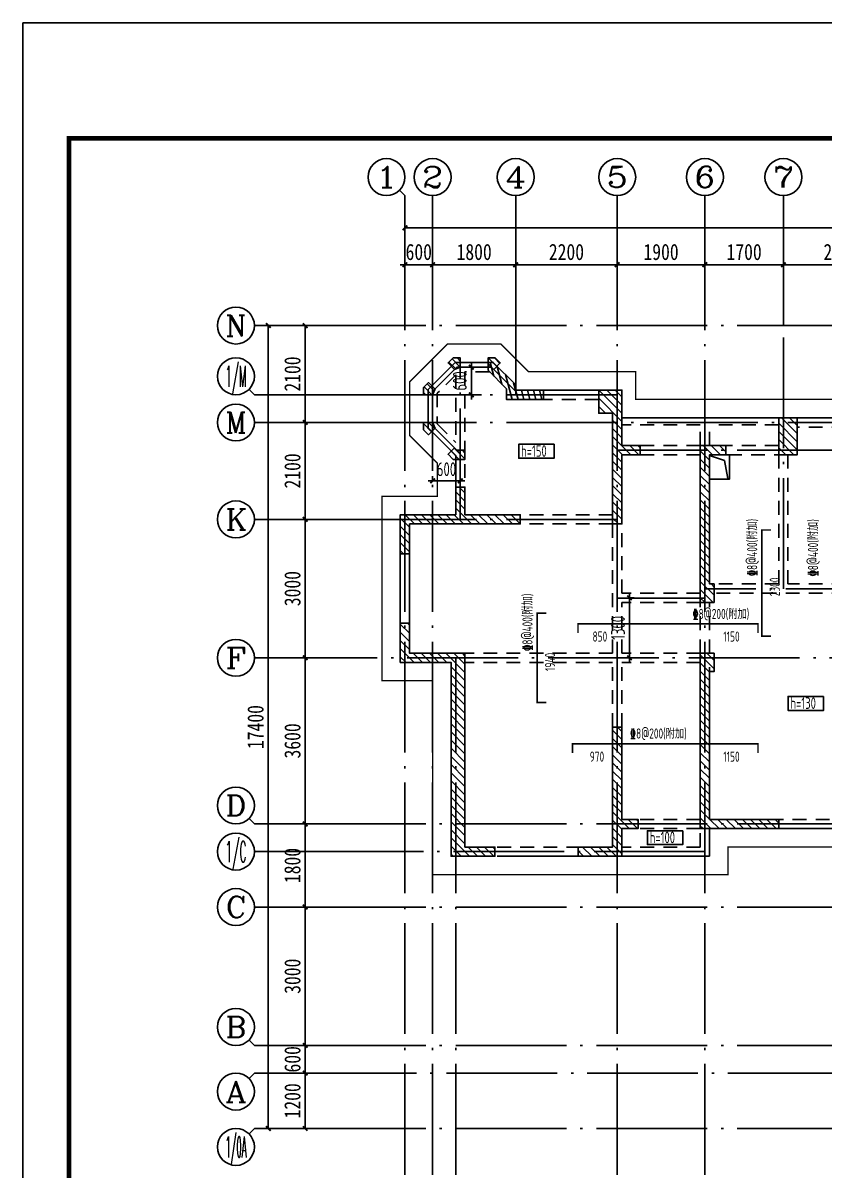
# Model space of a CAD drawing. Extents: x -144902 to 588294, y -160863 to 65494.
# Drawn here: x 528894 to 546253, y -25702 to -845 of the extents above; entities that cross this region are included whole.
import ezdxf
from ezdxf.enums import TextEntityAlignment as Align

# ---------------------------------------------------------------- set-up
doc = ezdxf.new("R2010")
doc.units = 0
doc.header["$LTSCALE"] = 100
doc.linetypes.add('3', pattern=[5, 3, -2])
doc.linetypes.add('ACAD_ISO04W100', pattern=[30.5, 24, -3, 0.5, -3])
doc.layers.get('0').update_dxf_attribs({"linetype": 'CONTINUOUS'})
doc.layers.get('Defpoints').update_dxf_attribs({"linetype": 'CONTINUOUS'})
for name, color, linetype in [('1508', 2, 'CONTINUOUS'), ('AXIS', 3, 'CONTINUOUS'), ('AXIS_TEXT', 7, 'CONTINUOUS'), ('DIM', 3, 'CONTINUOUS'), ('DOTE', 253, 'ACAD_ISO04W100'), ('GZ', 7, 'CONTINUOUS'), ('HATCH', 254, 'CONTINUOUS'), ('HIDE_BEAMDIMMASS', 2, 'CONTINUOUS'), ('P排气道', 232, 'CONTINUOUS'), ('tk', 7, 'CONTINUOUS'), ('x线脚', 6, 'CONTINUOUS'), ('构件标注', 3, 'CONTINUOUS'), ('梁', 4, 'CONTINUOUS'), ('梁虚线', 134, '3'), ('楼板负筋钢筋', 1, 'CONTINUOUS'), ('砼墙', 3, 'CONTINUOUS'), ('钢筋', 94, 'CONTINUOUS'), ('门', 174, 'CONTINUOUS'), ('门虚线', 174, '3')]:
    doc.layers.add(name, color=color, linetype=linetype)
doc.styles.add('_HZTXT', font='complex.shx', dxfattribs={"width": 0.7, "bigfont": 'tssdchn.shx'})
doc.styles.add('COMPLEX', font='COMPLEX')
doc.styles.add('DIM_FONT', font='SIMHEI.TTF', dxfattribs={"width": 0.8})
doc.styles.get("Standard").update_dxf_attribs({"font": 'tssdeng.shx', "width": 0.7, "bigfont": 'tssdchn.shx'})
doc.styles.add('TSSD_Dimension', font='Tssdeng.shx', dxfattribs={"width": 0.7, "bigfont": 'tssdchn.shx'})
doc.dimstyles.new('_TCH_ARCH&&100', dxfattribs={"dimtxt": 350, "dimasz": 100, "dimexe": 250, "dimexo": 300, "dimgap": 100, "dimtad": 1, "dimdec": 0, "dimzin": 0, "dimdsep": 46, "dimtxsty": 'DIM_FONT', "dimblk": 'ARCHTICK', "dimcen": 0.09, "dimclrt": 7, "dimazin": 2, "dimtfac": 1, "dimtdec": 0, "dimtix": 1, "dimtmove": 2, "dimatfit": 3, "dimfxl": 1, "dimtolj": 1, "dimtzin": 0, "dimarcsym": 0})
doc.dimstyles.new('TSSD_100_100', dxfattribs={"dimtxt": 300, "dimasz": 100, "dimexe": 100, "dimexo": 250, "dimgap": 100, "dimtad": 1, "dimdec": 0, "dimzin": 0, "dimdsep": 46, "dimtxsty": 'TSSD_Dimension', "dimblk": 'ARCHTICK', "dimcen": 0, "dimdle": 100, "dimclrt": 7, "dimadec": 0, "dimazin": 0, "dimtfac": 1, "dimtdec": 0, "dimtix": 1, "dimtmove": 2, "dimatfit": 3, "dimfxl": 1, "dimtolj": 1, "dimtzin": 0, "dimarcsym": 0})
pattern_1 = [(135, (163394.02, 96408.73), (88.38835, 88.38835), [])]

# ---------------------------------------------------------------- blocks, each defined once
blk = doc.blocks.new('A1tk')
at = {"layer": 'tk', "color": 5}
blk.add_lwpolyline([(0, 0), (0, 59400), (84100, 59400), (84100, 0)], close=True, dxfattribs=at)
at = {"layer": 'tk', "const_width": 100}
blk.add_lwpolyline([(2500, 1000), (83100, 1000), (83100, 58400), (2500, 58400)], close=True, dxfattribs=at)
blk = doc.blocks.new('_ArchTick')
at = {"color": 0, "linetype": 'ByBlock', "const_width": 0.4}
blk.add_lwpolyline([(-0.5, -0.5), (0.5, 0.5)], dxfattribs=at)
blk = doc.blocks.new('*D1488')
at = {"layer": 'AXIS', "color": 0, "lineweight": -2}
for p, q in [((2761, 5875), (1650, 5875)), ((1900, 4675), (1900, 5875)), ((2761, 4675), (1650, 4675))]:
    blk.add_line(p, q, dxfattribs=at)
at = {"layer": 'Defpoints', "color": 0}
for p in [(1900, 5875), (3061, 5875), (3061, 4675)]:
    blk.add_point(p, dxfattribs=at)
at = {"layer": 'AXIS', "color": 0, "lineweight": -2, "xscale": 100, "yscale": 100, "zscale": 100}
for p, rotation in [((1900, 5875), 90), ((1900, 4675), 270)]:
    blk.add_blockref('_ArchTick', p, dxfattribs=dict(at, rotation=rotation))
at = {"layer": 'AXIS', "color": 7, "insert": (1625, 5275), "char_height": 350, "attachment_point": 5, "rotation": 90, "style": 'DIM_FONT'}
blk.add_mtext('\\A1;1200', dxfattribs=at)
blk = doc.blocks.new('*D1489')
at = {"layer": 'AXIS', "color": 0, "lineweight": -2}
for p, q in [((2761, 6475), (1650, 6475)), ((1900, 6475), (1900, 6575)), ((1900, 5875), (1900, 6475)), ((2761, 5875), (1650, 5875)), ((1900, 5875), (1900, 5775))]:
    blk.add_line(p, q, dxfattribs=at)
at = {"layer": 'Defpoints', "color": 0}
for p in [(1900, 6475), (3061, 6475), (3061, 5875)]:
    blk.add_point(p, dxfattribs=at)
at = {"layer": 'AXIS', "color": 0, "lineweight": -2, "xscale": 100, "yscale": 100, "zscale": 100}
for p, rotation in [((1900, 6475), 270), ((1900, 5875), 90)]:
    blk.add_blockref('_ArchTick', p, dxfattribs=dict(at, rotation=rotation))
at = {"layer": 'AXIS', "color": 7, "insert": (1625, 6175), "char_height": 350, "attachment_point": 5, "rotation": 90, "style": 'DIM_FONT'}
blk.add_mtext('\\A1;600', dxfattribs=at)
blk = doc.blocks.new('*D1490')
at = {"layer": 'AXIS', "color": 0, "lineweight": -2}
for p, q in [((2761, 9475), (1650, 9475)), ((1900, 6475), (1900, 9475)), ((2761, 6475), (1650, 6475))]:
    blk.add_line(p, q, dxfattribs=at)
at = {"layer": 'Defpoints', "color": 0}
for p in [(1900, 9475), (3061, 9475), (3061, 6475)]:
    blk.add_point(p, dxfattribs=at)
at = {"layer": 'AXIS', "color": 0, "lineweight": -2, "xscale": 100, "yscale": 100, "zscale": 100}
for p, rotation in [((1900, 9475), 90), ((1900, 6475), 270)]:
    blk.add_blockref('_ArchTick', p, dxfattribs=dict(at, rotation=rotation))
at = {"layer": 'AXIS', "color": 7, "insert": (1625, 7975), "char_height": 350, "attachment_point": 5, "rotation": 90, "style": 'DIM_FONT'}
blk.add_mtext('\\A1;3000', dxfattribs=at)
blk = doc.blocks.new('*D1491')
at = {"layer": 'AXIS', "color": 0, "lineweight": -2}
for p, q in [((2761, 11275), (1650, 11275)), ((1900, 9475), (1900, 11275)), ((2761, 9475), (1650, 9475))]:
    blk.add_line(p, q, dxfattribs=at)
at = {"layer": 'Defpoints', "color": 0}
for p in [(1900, 11275), (3061, 11275), (3061, 9475)]:
    blk.add_point(p, dxfattribs=at)
at = {"layer": 'AXIS', "color": 0, "lineweight": -2, "xscale": 100, "yscale": 100, "zscale": 100}
for p, rotation in [((1900, 11275), 90), ((1900, 9475), 270)]:
    blk.add_blockref('_ArchTick', p, dxfattribs=dict(at, rotation=rotation))
at = {"layer": 'AXIS', "color": 7, "insert": (1625, 10375), "char_height": 350, "attachment_point": 5, "rotation": 90, "style": 'DIM_FONT'}
blk.add_mtext('\\A1;1800', dxfattribs=at)
blk = doc.blocks.new('*D1492')
at = {"layer": 'AXIS', "color": 0, "lineweight": -2}
for p, q in [((2761, 14875), (1650, 14875)), ((1900, 11275), (1900, 14875)), ((2761, 11275), (1650, 11275))]:
    blk.add_line(p, q, dxfattribs=at)
at = {"layer": 'Defpoints', "color": 0}
for p in [(1900, 14875), (3061, 14875), (3061, 11275)]:
    blk.add_point(p, dxfattribs=at)
at = {"layer": 'AXIS', "color": 0, "lineweight": -2, "xscale": 100, "yscale": 100, "zscale": 100}
for p, rotation in [((1900, 14875), 90), ((1900, 11275), 270)]:
    blk.add_blockref('_ArchTick', p, dxfattribs=dict(at, rotation=rotation))
at = {"layer": 'AXIS', "color": 7, "insert": (1625, 13075), "char_height": 350, "attachment_point": 5, "rotation": 90, "style": 'DIM_FONT'}
blk.add_mtext('\\A1;3600', dxfattribs=at)
blk = doc.blocks.new('*D1493')
at = {"layer": 'AXIS', "color": 0, "lineweight": -2}
for p, q in [((2761, 17875), (1650, 17875)), ((1900, 14875), (1900, 17875)), ((2761, 14875), (1650, 14875))]:
    blk.add_line(p, q, dxfattribs=at)
at = {"layer": 'Defpoints', "color": 0}
for p in [(1900, 17875), (3061, 17875), (3061, 14875)]:
    blk.add_point(p, dxfattribs=at)
at = {"layer": 'AXIS', "color": 0, "lineweight": -2, "xscale": 100, "yscale": 100, "zscale": 100}
for p, rotation in [((1900, 17875), 90), ((1900, 14875), 270)]:
    blk.add_blockref('_ArchTick', p, dxfattribs=dict(at, rotation=rotation))
at = {"layer": 'AXIS', "color": 7, "insert": (1625, 16375), "char_height": 350, "attachment_point": 5, "rotation": 90, "style": 'DIM_FONT'}
blk.add_mtext('\\A1;3000', dxfattribs=at)
blk = doc.blocks.new('*D1494')
at = {"layer": 'AXIS', "color": 0, "lineweight": -2}
for p, q in [((2761, 19975), (1650, 19975)), ((1900, 17875), (1900, 19975)), ((2761, 17875), (1650, 17875))]:
    blk.add_line(p, q, dxfattribs=at)
at = {"layer": 'Defpoints', "color": 0}
for p in [(1900, 19975), (3061, 19975), (3061, 17875)]:
    blk.add_point(p, dxfattribs=at)
at = {"layer": 'AXIS', "color": 0, "lineweight": -2, "xscale": 100, "yscale": 100, "zscale": 100}
for p, rotation in [((1900, 19975), 90), ((1900, 17875), 270)]:
    blk.add_blockref('_ArchTick', p, dxfattribs=dict(at, rotation=rotation))
at = {"layer": 'AXIS', "color": 7, "insert": (1625, 18925), "char_height": 350, "attachment_point": 5, "rotation": 90, "style": 'DIM_FONT'}
blk.add_mtext('\\A1;2100', dxfattribs=at)
blk = doc.blocks.new('*D1495')
at = {"layer": 'AXIS', "color": 0, "lineweight": -2}
for p, q in [((2761, 22075), (1650, 22075)), ((1900, 19975), (1900, 22075)), ((2761, 19975), (1650, 19975))]:
    blk.add_line(p, q, dxfattribs=at)
at = {"layer": 'Defpoints', "color": 0}
for p in [(1900, 22075), (3061, 22075), (3061, 19975)]:
    blk.add_point(p, dxfattribs=at)
at = {"layer": 'AXIS', "color": 0, "lineweight": -2, "xscale": 100, "yscale": 100, "zscale": 100}
for p, rotation in [((1900, 22075), 90), ((1900, 19975), 270)]:
    blk.add_blockref('_ArchTick', p, dxfattribs=dict(at, rotation=rotation))
at = {"layer": 'AXIS', "color": 7, "insert": (1625, 21025), "char_height": 350, "attachment_point": 5, "rotation": 90, "style": 'DIM_FONT'}
blk.add_mtext('\\A1;2100', dxfattribs=at)
blk = doc.blocks.new('*D1496')
at = {"layer": 'AXIS', "color": 0, "lineweight": -2}
for p, q in [((2761, 22075), (850, 22075)), ((1100, 4675), (1100, 22075)), ((2761, 4675), (850, 4675))]:
    blk.add_line(p, q, dxfattribs=at)
at = {"layer": 'Defpoints', "color": 0}
for p in [(1100, 22075), (3061, 22075, 0), (3061, 4675)]:
    blk.add_point(p, dxfattribs=at)
at = {"layer": 'AXIS', "color": 0, "lineweight": -2, "xscale": 100, "yscale": 100, "zscale": 100}
for p, rotation in [((1100, 22075), 90), ((1100, 4675), 270)]:
    blk.add_blockref('_ArchTick', p, dxfattribs=dict(at, rotation=rotation))
at = {"layer": 'AXIS', "color": 7, "insert": (825, 13375), "char_height": 350, "attachment_point": 5, "rotation": 90, "style": 'DIM_FONT'}
blk.add_mtext('\\A1;17400', dxfattribs=at)
blk = doc.blocks.new('*D1518')
at = {"layer": 'AXIS', "color": 0, "lineweight": -2}
for p, q in [((12261, 22375), (12261, 23643)), ((14761, 22375), (14761, 23643)), ((12261, 23393), (14761, 23393))]:
    blk.add_line(p, q, dxfattribs=at)
at = {"layer": 'Defpoints', "color": 0}
for p in [(14761, 23393), (12261, 22075), (14761, 22075)]:
    blk.add_point(p, dxfattribs=at)
at = {"layer": 'AXIS', "color": 0, "lineweight": -2, "xscale": 100, "yscale": 100, "zscale": 100, "rotation": 180}
blk.add_blockref('_ArchTick', (12261, 23393), dxfattribs=at)
at = {"layer": 'AXIS', "color": 0, "lineweight": -2, "xscale": 100, "yscale": 100, "zscale": 100}
blk.add_blockref('_ArchTick', (14761, 23393), dxfattribs=at)
at = {"layer": 'AXIS', "color": 7, "insert": (13511, 23668), "char_height": 350, "attachment_point": 5, "style": 'DIM_FONT'}
blk.add_mtext('\\A1;2500', dxfattribs=at)
blk = doc.blocks.new('*D1519')
at = {"layer": 'AXIS', "color": 0, "lineweight": -2}
for p, q in [((10561, 22375), (10561, 23643)), ((12261, 22375), (12261, 23643)), ((10561, 23393), (12261, 23393))]:
    blk.add_line(p, q, dxfattribs=at)
at = {"layer": 'Defpoints', "color": 0}
for p in [(12261, 23393), (10561, 22075), (12261, 22075)]:
    blk.add_point(p, dxfattribs=at)
at = {"layer": 'AXIS', "color": 0, "lineweight": -2, "xscale": 100, "yscale": 100, "zscale": 100, "rotation": 180}
blk.add_blockref('_ArchTick', (10561, 23393), dxfattribs=at)
at = {"layer": 'AXIS', "color": 0, "lineweight": -2, "xscale": 100, "yscale": 100, "zscale": 100}
blk.add_blockref('_ArchTick', (12261, 23393), dxfattribs=at)
at = {"layer": 'AXIS', "color": 7, "insert": (11411, 23668), "char_height": 350, "attachment_point": 5, "style": 'DIM_FONT'}
blk.add_mtext('\\A1;1700', dxfattribs=at)
blk = doc.blocks.new('*D1520')
at = {"layer": 'AXIS', "color": 0, "lineweight": -2}
for p, q in [((8661, 22375), (8661, 23643)), ((10561, 22375), (10561, 23643)), ((8661, 23393), (10561, 23393))]:
    blk.add_line(p, q, dxfattribs=at)
at = {"layer": 'Defpoints', "color": 0}
for p in [(10561, 23393), (8661, 22075), (10561, 22075)]:
    blk.add_point(p, dxfattribs=at)
at = {"layer": 'AXIS', "color": 0, "lineweight": -2, "xscale": 100, "yscale": 100, "zscale": 100, "rotation": 180}
blk.add_blockref('_ArchTick', (8661, 23393), dxfattribs=at)
at = {"layer": 'AXIS', "color": 0, "lineweight": -2, "xscale": 100, "yscale": 100, "zscale": 100}
blk.add_blockref('_ArchTick', (10561, 23393), dxfattribs=at)
at = {"layer": 'AXIS', "color": 7, "insert": (9611, 23668), "char_height": 350, "attachment_point": 5, "style": 'DIM_FONT'}
blk.add_mtext('\\A1;1900', dxfattribs=at)
blk = doc.blocks.new('*D1521')
at = {"layer": 'AXIS', "color": 0, "lineweight": -2}
for p, q in [((6461, 22375), (6461, 23643)), ((8661, 22375), (8661, 23643)), ((6461, 23393), (8661, 23393))]:
    blk.add_line(p, q, dxfattribs=at)
at = {"layer": 'Defpoints', "color": 0}
for p in [(8661, 23393), (6461, 22075), (8661, 22075)]:
    blk.add_point(p, dxfattribs=at)
at = {"layer": 'AXIS', "color": 0, "lineweight": -2, "xscale": 100, "yscale": 100, "zscale": 100, "rotation": 180}
blk.add_blockref('_ArchTick', (6461, 23393), dxfattribs=at)
at = {"layer": 'AXIS', "color": 0, "lineweight": -2, "xscale": 100, "yscale": 100, "zscale": 100}
blk.add_blockref('_ArchTick', (8661, 23393), dxfattribs=at)
at = {"layer": 'AXIS', "color": 7, "insert": (7561, 23668), "char_height": 350, "attachment_point": 5, "style": 'DIM_FONT'}
blk.add_mtext('\\A1;2200', dxfattribs=at)
blk = doc.blocks.new('*D1522')
at = {"layer": 'AXIS', "color": 0, "lineweight": -2}
for p, q in [((4661, 22375), (4661, 23643)), ((6461, 22375), (6461, 23643)), ((4661, 23393), (6461, 23393))]:
    blk.add_line(p, q, dxfattribs=at)
at = {"layer": 'Defpoints', "color": 0}
for p in [(6461, 23393), (4661, 22075), (6461, 22075)]:
    blk.add_point(p, dxfattribs=at)
at = {"layer": 'AXIS', "color": 0, "lineweight": -2, "xscale": 100, "yscale": 100, "zscale": 100, "rotation": 180}
blk.add_blockref('_ArchTick', (4661, 23393), dxfattribs=at)
at = {"layer": 'AXIS', "color": 0, "lineweight": -2, "xscale": 100, "yscale": 100, "zscale": 100}
blk.add_blockref('_ArchTick', (6461, 23393), dxfattribs=at)
at = {"layer": 'AXIS', "color": 7, "insert": (5561, 23668), "char_height": 350, "attachment_point": 5, "style": 'DIM_FONT'}
blk.add_mtext('\\A1;1800', dxfattribs=at)
blk = doc.blocks.new('*D1523')
at = {"layer": 'AXIS', "color": 0, "lineweight": -2}
for p, q in [((4061, 22375), (4061, 23643)), ((4661, 22375), (4661, 23643)), ((4061, 23393), (3961, 23393)), ((4061, 23393), (4661, 23393)), ((4661, 23393), (4761, 23393))]:
    blk.add_line(p, q, dxfattribs=at)
at = {"layer": 'Defpoints', "color": 0}
for p in [(4661, 23393), (4061, 22075), (4661, 22075)]:
    blk.add_point(p, dxfattribs=at)
at = {"layer": 'AXIS', "color": 0, "lineweight": -2, "xscale": 100, "yscale": 100, "zscale": 100}
blk.add_blockref('_ArchTick', (4061, 23393), dxfattribs=at)
at = {"layer": 'AXIS', "color": 0, "lineweight": -2, "xscale": 100, "yscale": 100, "zscale": 100, "rotation": 180}
blk.add_blockref('_ArchTick', (4661, 23393), dxfattribs=at)
at = {"layer": 'AXIS', "color": 7, "insert": (4361, 23668), "char_height": 350, "attachment_point": 5, "style": 'DIM_FONT'}
blk.add_mtext('\\A1;600', dxfattribs=at)
blk = doc.blocks.new('*D1524')
at = {"layer": 'AXIS', "color": 0, "lineweight": -2}
for p, q in [((4061, 22375), (4061, 24443)), ((43161, 22375), (43161, 24443)), ((4061, 24193), (43161, 24193))]:
    blk.add_line(p, q, dxfattribs=at)
at = {"layer": 'Defpoints', "color": 0}
for p in [(43161, 24193), (4061, 22075), (43161, 22075)]:
    blk.add_point(p, dxfattribs=at)
at = {"layer": 'AXIS', "color": 0, "lineweight": -2, "xscale": 100, "yscale": 100, "zscale": 100, "rotation": 180}
blk.add_blockref('_ArchTick', (4061, 24193), dxfattribs=at)
at = {"layer": 'AXIS', "color": 0, "lineweight": -2, "xscale": 100, "yscale": 100, "zscale": 100}
blk.add_blockref('_ArchTick', (43161, 24193), dxfattribs=at)
at = {"layer": 'AXIS', "color": 7, "insert": (23611, 24468), "char_height": 350, "attachment_point": 5, "style": 'DIM_FONT'}
blk.add_mtext('\\A1;39100', dxfattribs=at)
blk = doc.blocks.new('_AXISO')
blk.add_circle((0, 0), 0.5)
at = {"layer": 'AXIS_TEXT', "style": 'COMPLEX', "width": 1.041667}
blk.add_attdef('A', text='', height=0.56, dxfattribs=at).set_placement((-0.25, -0.28), (0.25, -0.28), align=Align.FIT)
blk = doc.blocks.new('2012120710010639')
at = {"layer": 'P排气道', "linetype": 'ByBlock', "elevation": 0}
blk.add_lwpolyline([(27585, 5385), (27585, 5915), (27155, 5915), (27155, 5385)], close=True, dxfattribs=at)
blk.add_lwpolyline([(27585, 5900), (27262, 5789), (27185, 5400)], dxfattribs=at)
blk = doc.blocks.new('*D1272')
at = {"layer": 'Defpoints', "color": 0}
for p in [(538581, -8302), (538581, -8902), (538610, -8902)]:
    blk.add_point(p, dxfattribs=at)
at = {"layer": 'DIM', "color": 0, "lineweight": -2}
for p, q in [((538610, -8302), (538610, -8202)), ((538610, -8302), (538610, -8902)), ((538831, -8302), (538710, -8302)), ((538610, -8902), (538610, -9002)), ((538831, -8902), (538710, -8902))]:
    blk.add_line(p, q, dxfattribs=at)
at = {"layer": 'DIM', "color": 0, "lineweight": -2, "xscale": 100, "yscale": 100, "zscale": 100}
for p, rotation in [((538610, -8302), 270), ((538610, -8902), 90)]:
    blk.add_blockref('_ArchTick', p, dxfattribs=dict(at, rotation=rotation))
at = {"layer": 'DIM', "color": 7, "insert": (538360, -8602), "char_height": 300, "attachment_point": 5, "rotation": 90, "style": 'TSSD_Dimension'}
blk.add_mtext('\\A1;600', dxfattribs=at)
blk = doc.blocks.new('*D1274')
at = {"layer": 'Defpoints', "color": 0}
for p in [(541771, -13302), (541771, -14602), (542037, -14602)]:
    blk.add_point(p, dxfattribs=at)
at = {"layer": 'DIM', "color": 0, "lineweight": -2}
for p, q in [((542021, -13302), (542137, -13302)), ((542037, -13202), (542037, -14702)), ((542021, -14602), (542137, -14602))]:
    blk.add_line(p, q, dxfattribs=at)
at = {"layer": 'DIM', "color": 0, "lineweight": -2, "xscale": 100, "yscale": 100, "zscale": 100}
for p, rotation in [((542037, -13302), 90), ((542037, -14602), 270)]:
    blk.add_blockref('_ArchTick', p, dxfattribs=dict(at, rotation=rotation))
at = {"layer": 'DIM', "color": 7, "insert": (541787, -13952), "char_height": 300, "attachment_point": 5, "rotation": 90, "style": 'TSSD_Dimension'}
blk.add_mtext('\\A1;1300', dxfattribs=at)
blk = doc.blocks.new('*D1285')
at = {"layer": 'Defpoints', "color": 0}
for p in [(537771, -10766), (537771, -10995), (538371, -10995)]:
    blk.add_point(p, dxfattribs=at)
at = {"layer": 'DIM', "color": 0, "lineweight": -2}
for p, q in [((537771, -10745), (537771, -10666)), ((538371, -10745), (538371, -10666)), ((537771, -10766), (537671, -10766)), ((538371, -10766), (537771, -10766)), ((538371, -10766), (538471, -10766))]:
    blk.add_line(p, q, dxfattribs=at)
at = {"layer": 'DIM', "color": 0, "lineweight": -2, "xscale": 100, "yscale": 100, "zscale": 100}
for p, rotation in [((537771, -10766), 359.999980043041), ((538371, -10766), 179.999980043041)]:
    blk.add_blockref('_ArchTick', p, dxfattribs=dict(at, rotation=rotation))
at = {"layer": 'DIM', "color": 7, "insert": (538071, -10516), "char_height": 300, "attachment_point": 5, "rotation": 360, "style": 'TSSD_Dimension'}
blk.add_mtext('\\A1;600', dxfattribs=at)
blk = doc.blocks.new('2012122620434072')
at = {"layer": 'HATCH'}
h = blk.add_hatch(dxfattribs=at)
h.set_pattern_fill('ANSI31', color=256, scale=30, style=0)
h.set_pattern_definition([(135, (177738.75, -2079.77), (67.35192, 67.35192), [])])
h.paths.add_polyline_path([(5137.3, 21123.1), (4995.9, 21264.5), (5105.9, 21374.6), (5261.6, 21374.6), (5261.6, 21174.6)])
h.paths.add_polyline_path([(5137.3, 19426.1), (4995.9, 19284.6), (5105.9, 19174.6), (5361.4, 19174.6), (5361.4, 19374.6), (5188.8, 19374.6)])
h.paths.add_polyline_path([(4713, 19850.3), (4571.6, 19708.9), (4461.6, 19819), (4461.6, 19974.6), (4661.6, 19974.6), (4693.3, 19898)])
h.paths.add_polyline_path([(4713, 20698.9), (4571.6, 20840.3), (4461.6, 20730.2), (4461.6, 20574.6), (4661.6, 20574.6), (4687.2, 20636.7)])
h.paths.add_polyline_path([(5985.8, 21123.1), (6127.3, 21264.5), (6017.2, 21374.6), (5861.6, 21374.6), (5861.6, 21174.6), (5934.4, 21174.6)])
h.paths.add_polyline_path([(23061.4, 4775), (22461.4, 4775), (22461.4, 4575), (23261.4, 4575), (23261.4, 5075), (23061.4, 5075)])
h.paths.add_polyline_path([(19461.4, 5075), (19461.4, 4575), (20261.4, 4575), (20261.4, 4775), (19661.4, 4775), (19661.4, 5075)])
h.paths.add_polyline_path([(25661.4, 4775), (26261.4, 4775), (26261.4, 4575), (25461.4, 4575), (25461.4, 5075), (25661.4, 5075)])
h.paths.add_polyline_path([(29261.4, 5075), (29261.4, 4575), (28461.4, 4575), (28461.4, 4775), (29061.4, 4775), (29061.4, 5075)])
h = blk.add_hatch(dxfattribs=at)
h.set_pattern_fill('ANSI31', color=256, scale=1000, angle=30, style=0)
h.set_pattern_definition([(105, (163394.02, 96408.73), (120.74073, 32.35238), [])])
h.paths.add_polyline_path([(7061.4, 20675), (7061.4, 20475), (6261.4, 20475), (6261.4, 20706.6), (5861.6, 21106.4), (5861.6, 21275), (5975.8, 21275), (6461.4, 20789.4), (6461.4, 20675)])
h = blk.add_hatch(dxfattribs=at)
h.set_pattern_fill('ANSI31', color=256, scale=1000, style=0)
h.set_pattern_definition(pattern_1)
h.paths.add_polyline_path([(8561.4, 17775), (8561.4, 20175), (8261.4, 20175), (8261.4, 20675), (8761.4, 20675), (8761.4, 19475), (9161.4, 19475), (9161.4, 19275), (8761.4, 19275), (8761.4, 17775)])
h = blk.add_hatch(dxfattribs=at)
h.set_pattern_fill('ANSI31', color=256, scale=1000, style=0)
h.set_pattern_definition(pattern_1)
h.paths.add_polyline_path([(12161.4, 20075.2), (12561.4, 20075.2), (12561.4, 19275.2), (12161.4, 19275.2)])
h = blk.add_hatch(dxfattribs=at)
h.set_pattern_fill('ANSI31', color=256, scale=1000, style=0)
h.set_pattern_definition(pattern_1)
h.paths.add_polyline_path([(11011.4, 19275), (11011.4, 19475), (10461.4, 19475), (10461.4, 16075), (10761.4, 16075), (10761.4, 16475), (10661.4, 16475), (10661.4, 19275)])
h = blk.add_hatch(dxfattribs=at)
h.set_pattern_fill('ANSI31', color=256, scale=1000, style=0)
h.set_pattern_definition(pattern_1)
h.paths.add_polyline_path([(5161.4, 18575), (5161.4, 17975), (3961.4, 17975), (3961.4, 17125), (4161.4, 17125), (4161.4, 17775), (6561.4, 17775), (6561.4, 17975), (5361.4, 17975), (5361.4, 18575)])
h = blk.add_hatch(dxfattribs=at)
h.set_pattern_fill('ANSI31', color=256, scale=1000, style=0)
h.set_pattern_definition(pattern_1)
h.paths.add_polyline_path([(3961.4, 14775), (5061.4, 14775), (5061.4, 10575), (6011.4, 10575), (6011.4, 10775), (5361.4, 10775), (5361.4, 14975), (4161.4, 14975), (4161.4, 15625), (3961.4, 15625)])
h = blk.add_hatch(dxfattribs=at)
h.set_pattern_fill('ANSI31', color=256, scale=1000, style=0)
h.set_pattern_definition(pattern_1)
h.paths.add_polyline_path([(10461.4, 11175), (12161.4, 11175), (12161.4, 11375), (10661.4, 11375), (10661.4, 14575), (10761.4, 14575), (10761.4, 14975), (10461.4, 14975)])
h = blk.add_hatch(dxfattribs=at)
h.set_pattern_fill('ANSI31', color=256, scale=1000, style=0)
h.set_pattern_definition(pattern_1)
h.paths.add_polyline_path([(7811.4, 10575), (8761.4, 10575), (8761.4, 11175), (9111.4, 11175), (9111.4, 11375), (8761.4, 11375), (8761.4, 13375), (8561.4, 13375), (8561.4, 10775), (7811.4, 10775)])
at = {"layer": 'AXIS'}
for p, q in [((3944.2, 25009.8, 0), (4061.4, 24892.7, 0)), ((4061.4, 22075, 0), (4061.4, 24892.7, 0)), ((4661.4, 22075, 0), (4661.4, 24892.7, 0)), ((6461.4, 22075, 0), (6461.4, 24892.7, 0)), ((8661.4, 22075, 0), (8661.4, 24892.7, 0)), ((10561.4, 22075, 0), (10561.4, 24892.7, 0)), ((12261.4, 22075, 0), (12261.4, 24892.7, 0)), ((3461.4, 22075, 0), (800, 22075, 0)), ((682.8, 20692.2, 0), (800, 20575, 0)), ((3461.4, 20575, 0), (800, 20575, 0)), ((3461.4, 19975, 0), (800, 19975, 0)), ((3461.4, 17875, 0), (800, 17875, 0)), ((3461.4, 14875, 0), (800, 14875, 0)), ((682.8, 11392.2, 0), (800, 11275, 0)), ((3461.4, 11275, 0), (800, 11275, 0)), ((3461.4, 10675, 0), (800, 10675, 0)), ((3461.4, 9475, 0), (800, 9475, 0)), ((682.8, 6592.2, 0), (800, 6475, 0)), ((3461.4, 6475, 0), (800, 6475, 0)), ((682.8, 5757.8, 0), (800, 5875, 0)), ((3461.4, 5875, 0), (800, 5875, 0)), ((682.8, 4557.8, 0), (800, 4675, 0)), ((3461.4, 4675, 0), (800, 4675, 0))]:
    blk.add_line(p, q, dxfattribs=at)
at = {"layer": 'DOTE'}
for p, q in [((4061.4, 3675, 0), (4061.4, 23075, 0)), ((4661.4, 3675, 0), (4661.4, 23075, 0)), ((6461.4, 20575, 0), (6461.4, 23075, 0)), ((8661.4, 3675, 0), (8661.4, 23075, 0)), ((10561.4, 3675, 0), (10561.4, 23075, 0)), ((12261.4, 16369.6, 0), (12261.4, 23075, 0)), ((44161.4, 22075, 0), (3061.4, 22075, 0)), ((5188.8, 21175, 0), (4661.4, 20647.6, 0)), ((5934.4, 21175, 0), (5188.8, 21175, 0)), ((5261.4, 17875, 0), (5261.4, 21175, 0)), ((5934.4, 21175, 0), (6461.4, 20648)), ((8661.4, 20575, 0), (3061.4, 20575, 0)), ((14761.4, 19975, 0), (3061.4, 19975, 0)), ((4661.4, 19902.4, 0), (5261.4, 19302.4, 0)), ((44161.4, 19375, 0), (8661.4, 19375, 0)), ((8661.4, 17875, 0), (3061.4, 17875, 0)), ((10561.4, 16169.6, 0), (8661.4, 16169.6, 0)), ((14715.2, 16369.6, 0), (10561.4, 16369.6, 0)), ((33961.4, 14875, 0), (3461.4, 14875, 0)), ((5161.4, 3675, 0), (5161.4, 14875, 0)), ((44161.4, 11275, 0), (3061.4, 11275, 0)), ((10561.4, 10675, 0), (3061.4, 10675, 0)), ((44161.4, 9475, 0), (3061.4, 9475, 0)), ((44161.4, 6475, 0), (3061.4, 6475, 0)), ((19561.4, 5875, 0), (3061.4, 5875, 0)), ((44161.4, 4675, 0), (3061.4, 4675, 0))]:
    blk.add_line(p, q, dxfattribs=at)
at = {"layer": 'GZ'}
for points in [[(5137.3, 21123.1), (4995.9, 21264.5), (5105.9, 21374.6), (5261.6, 21374.6), (5261.6, 21174.6), (5137.3, 21123.1)], [(5985.8, 21123.1), (6127.3, 21264.5), (6017.2, 21374.6), (5861.6, 21374.6), (5861.6, 21174.6), (5934.4, 21174.6)], [(4713, 20698.9), (4571.6, 20840.3), (4461.6, 20730.2), (4461.6, 20574.6), (4661.6, 20574.6), (4687.2, 20636.7)], [(4713, 19850.3), (4571.6, 19708.9), (4461.6, 19819), (4461.6, 19974.6), (4661.6, 19974.6), (4693.3, 19898)], [(5137.3, 19426.1), (4995.9, 19284.6), (5105.9, 19174.6), (5361.4, 19174.6), (5361.4, 19374.6), (5188.8, 19374.6)]]:
    blk.add_lwpolyline(points, close=True, dxfattribs=at)
at = {"layer": '梁'}
for p, q in [((5147.4, 21275, 0), (4561.6, 20689.2, 0)), ((5861.6, 21275, 0), (5147.4, 21275, 0)), ((4561.6, 20689.2, 0), (4561.6, 19860.8, 0)), ((8261.4, 20675), (7061.4, 20675)), ((10561.4, 20075.2), (8761.4, 20075.2)), ((12161.4, 20075.2), (10561.4, 20075.2)), ((14111.4, 20075.2), (12561.4, 20075.2)), ((4561.6, 19860.8, 0), (5161.4, 19261, 0)), ((5161.4, 19261, 0), (5161.4, 18575, 0)), ((10661.4, 10575), (10661.4, 11175)), ((14261.4, 11175), (12161.4, 11175)), ((7861.4, 10575), (6061.4, 10575)), ((10661.4, 10575), (8761.4, 10575))]:
    blk.add_line(p, q, dxfattribs=at)
at = {"layer": '梁虚线'}
for p, q in [((5161.4, 21006.2, 0), (4761.6, 20606.4, 0)), ((5161.4, 21006.2, 0), (5161.4, 19543.8, 0)), ((5892.9, 21075, 0), (5361.4, 21075, 0)), ((5361.4, 21075, 0), (5361.4, 18575, 0)), ((4761.6, 20606.4, 0), (4761.6, 19943.6, 0)), ((8261.4, 20475), (7061.4, 20475)), ((4761.6, 19943.6, 0), (5161.4, 19543.8, 0)), ((10461.4, 19925.2), (8761.4, 19925.2)), ((10461.4, 19475), (10461.4, 19925.2)), ((12161.4, 19925.2), (10661.4, 19925.2)), ((10661.4, 19475), (10661.4, 19925.2)), ((14111.4, 19875.2), (12561.4, 19875.2)), ((10461.4, 19475), (9161.4, 19475)), ((12161.4, 19475), (11011.4, 19475)), ((10461.4, 19275), (9161.4, 19275)), ((12361.4, 19275), (11011.4, 19275)), ((12161.4, 16475), (12161.4, 19275)), ((12361.4, 16475), (12361.4, 19275)), ((8561.4, 17975), (6561.4, 17975)), ((8561.4, 17775), (6561.4, 17775)), ((8561.4, 14975), (8561.4, 17775)), ((8761.4, 16275), (8761.4, 17875)), ((12161.4, 16475), (10661.4, 16475)), ((14611.4, 16475), (12361.4, 16475)), ((10461.4, 16275), (8761.4, 16275)), ((14611.4, 16275), (10761.4, 16275)), ((8761.4, 14975), (8761.4, 16075)), ((10461.4, 16075), (8761.4, 16075)), ((10461.4, 14975), (10461.4, 16075)), ((10661.4, 14975), (10661.4, 16075)), ((8561.4, 14975), (5361.4, 14975)), ((10461.4, 14975), (8761.4, 14975)), ((8561.4, 14775), (5361.4, 14775)), ((8561.4, 13375), (8561.4, 14775)), ((10461.4, 14775), (8761.4, 14775)), ((8761.4, 13375), (8761.4, 14775)), ((10461.4, 11375), (10461.4, 14775)), ((10661.4, 11375), (10661.4, 14875)), ((10461.4, 11375), (9111.4, 11375)), ((14261.4, 11375), (12161.4, 11375)), ((10461.4, 11175), (9111.4, 11175)), ((10461.4, 10775), (10461.4, 11175)), ((7861.4, 10775), (6061.4, 10775)), ((10461.4, 10775), (8761.4, 10775))]:
    blk.add_line(p, q, dxfattribs=at)
at = {"layer": '砼墙'}
for points in [[(7061.4, 20675), (7061.4, 20475), (6261.4, 20475), (6261.4, 20706.6), (5861.6, 21106.4), (5861.6, 21275), (5975.8, 21275), (6461.4, 20789.4), (6461.4, 20675)], [(8561.4, 17775), (8561.4, 20175), (8261.4, 20175), (8261.4, 20675), (8761.4, 20675), (8761.4, 19475), (9161.4, 19475), (9161.4, 19275), (8761.4, 19275), (8761.4, 17775)], [(12161.4, 20075.2), (12561.4, 20075.2), (12561.4, 19275.2), (12161.4, 19275.2)], [(11011.4, 19275), (11011.4, 19475), (10461.4, 19475), (10461.4, 16075), (10761.4, 16075), (10761.4, 16475), (10661.4, 16475), (10661.4, 19275)], [(5161.4, 18575), (5161.4, 17975), (3961.4, 17975), (3961.4, 17125), (4161.4, 17125), (4161.4, 17775), (6561.4, 17775), (6561.4, 17975), (5361.4, 17975), (5361.4, 18575)], [(3961.4, 14775), (5061.4, 14775), (5061.4, 10575), (6011.4, 10575), (6011.4, 10775), (5361.4, 10775), (5361.4, 14975), (4161.4, 14975), (4161.4, 15625), (3961.4, 15625)], [(10461.4, 11175), (12161.4, 11175), (12161.4, 11375), (10661.4, 11375), (10661.4, 14575), (10761.4, 14575), (10761.4, 14975), (10461.4, 14975)], [(7811.4, 10575), (8761.4, 10575), (8761.4, 11175), (9111.4, 11175), (9111.4, 11375), (8761.4, 11375), (8761.4, 13375), (8561.4, 13375), (8561.4, 10775), (7811.4, 10775)]]:
    blk.add_lwpolyline(points, close=True, dxfattribs=at)
at = {"layer": '门'}
for p, q in [((3961.4, 15625), (3961.4, 17125)), ((4161.4, 15625), (4161.4, 17125))]:
    blk.add_line(p, q, dxfattribs=at)
at = {"layer": '门虚线'}
for p, q in [((3961.4, 15625), (3961.4, 17125)), ((4161.4, 15625), (4161.4, 17125))]:
    blk.add_line(p, q, dxfattribs=at)
at = {"layer": 'AXIS'}
ref = blk.add_blockref('_AXISO', (3661.4, 25292.7, 0), dxfattribs=dict(at, xscale=800, yscale=800, zscale=800))
ref.add_attrib('A', '1', dxfattribs={"layer": 'AXIS_TEXT', "height": 452.5, "style": '_HZTXT', "width": 2.333333}).set_placement((3435.1, 25066.4, 0), (3887.6, 25066.4, 0), align=Align.FIT)
ref = blk.add_blockref('_AXISO', (4661.4, 25292.7, 0), dxfattribs=dict(at, xscale=800, yscale=800, zscale=800))
ref.add_attrib('A', '2', dxfattribs={"layer": 'AXIS_TEXT', "height": 452.5, "style": '_HZTXT', "width": 1.5}).set_placement((4435.1, 25066.4, 0), (4887.6, 25066.4, 0), align=Align.FIT)
ref = blk.add_blockref('_AXISO', (6461.4, 25292.7, 0), dxfattribs=dict(at, xscale=800, yscale=800, zscale=800))
ref.add_attrib('A', '4', dxfattribs={"layer": 'AXIS_TEXT', "height": 452.5, "style": '_HZTXT', "width": 1.3125}).set_placement((6235.1, 25066.4, 0), (6687.6, 25066.4, 0), align=Align.FIT)
ref = blk.add_blockref('_AXISO', (8661.4, 25292.7, 0), dxfattribs=dict(at, xscale=800, yscale=800, zscale=800))
ref.add_attrib('A', '5', dxfattribs={"layer": 'AXIS_TEXT', "height": 452.5, "style": '_HZTXT', "width": 1.5}).set_placement((8435.1, 25066.4, 0), (8887.6, 25066.4, 0), align=Align.FIT)
ref = blk.add_blockref('_AXISO', (10561.4, 25292.7, 0), dxfattribs=dict(at, xscale=800, yscale=800, zscale=800))
ref.add_attrib('A', '6', dxfattribs={"layer": 'AXIS_TEXT', "height": 452.5, "style": '_HZTXT', "width": 1.5}).set_placement((10335.1, 25066.4, 0), (10787.6, 25066.4, 0), align=Align.FIT)
ref = blk.add_blockref('_AXISO', (12261.4, 25292.7, 0), dxfattribs=dict(at, xscale=800, yscale=800, zscale=800))
ref.add_attrib('A', '7', dxfattribs={"layer": 'AXIS_TEXT', "height": 452.5, "style": '_HZTXT', "width": 1.5}).set_placement((12035.1, 25066.4, 0), (12487.6, 25066.4, 0), align=Align.FIT)
ref = blk.add_blockref('_AXISO', (400, 22075, 0), dxfattribs=dict(at, xscale=800, yscale=800, zscale=800))
ref.add_attrib('A', 'N', dxfattribs={"layer": 'AXIS_TEXT', "height": 452.5, "style": '_HZTXT', "width": 1.105263}).set_placement((173.7, 21848.7, 0), (626.3, 21848.7, 0), align=Align.FIT)
ref = blk.add_blockref('_AXISO', (400, 20975, 0), dxfattribs=dict(at, xscale=800, yscale=800, zscale=800))
ref.add_attrib('A', '1/M', dxfattribs={"layer": 'AXIS_TEXT', "height": 452.55, "style": '_HZTXT', "width": 0.362069}).set_placement((173.7, 20748.7, 0), (626.3, 20748.7, 0), align=Align.FIT)
ref = blk.add_blockref('_AXISO', (400, 19975, 0), dxfattribs=dict(at, xscale=800, yscale=800, zscale=800))
ref.add_attrib('A', 'M', dxfattribs={"layer": 'AXIS_TEXT', "height": 452.5, "style": '_HZTXT'}).set_placement((173.7, 19748.7, 0), (626.3, 19748.7, 0), align=Align.FIT)
ref = blk.add_blockref('_AXISO', (400, 17875, 0), dxfattribs=dict(at, xscale=800, yscale=800, zscale=800))
ref.add_attrib('A', 'K', dxfattribs={"layer": 'AXIS_TEXT', "height": 452.5, "style": '_HZTXT', "width": 1.105263}).set_placement((173.7, 17648.7, 0), (626.3, 17648.7, 0), align=Align.FIT)
ref = blk.add_blockref('_AXISO', (400, 14875, 0), dxfattribs=dict(at, xscale=800, yscale=800, zscale=800))
ref.add_attrib('A', 'F', dxfattribs={"layer": 'AXIS_TEXT', "height": 452.5, "style": '_HZTXT', "width": 1.3125}).set_placement((173.7, 14648.7, 0), (626.3, 14648.7, 0), align=Align.FIT)
ref = blk.add_blockref('_AXISO', (400, 11675, 0), dxfattribs=dict(at, xscale=800, yscale=800, zscale=800))
ref.add_attrib('A', 'D', dxfattribs={"layer": 'AXIS_TEXT', "height": 452.5, "style": '_HZTXT', "width": 1.235294}).set_placement((173.7, 11448.7, 0), (626.3, 11448.7, 0), align=Align.FIT)
ref = blk.add_blockref('_AXISO', (400, 10675, 0), dxfattribs=dict(at, xscale=800, yscale=800, zscale=800))
ref.add_attrib('A', '1/C', dxfattribs={"layer": 'AXIS_TEXT', "height": 452.55, "style": '_HZTXT', "width": 0.403846}).set_placement((173.7, 10448.7, 0), (626.3, 10448.7, 0), align=Align.FIT)
ref = blk.add_blockref('_AXISO', (400, 9475, 0), dxfattribs=dict(at, xscale=800, yscale=800, zscale=800))
ref.add_attrib('A', 'C', dxfattribs={"layer": 'AXIS_TEXT', "height": 452.5, "style": '_HZTXT', "width": 1.4}).set_placement((173.7, 9248.7, 0), (626.3, 9248.7, 0), align=Align.FIT)
ref = blk.add_blockref('_AXISO', (400, 6875, 0), dxfattribs=dict(at, xscale=800, yscale=800, zscale=800))
ref.add_attrib('A', 'B', dxfattribs={"layer": 'AXIS_TEXT', "height": 452.5, "style": '_HZTXT', "width": 1.235294}).set_placement((173.7, 6648.7, 0), (626.3, 6648.7, 0), align=Align.FIT)
ref = blk.add_blockref('_AXISO', (400, 5475, 0), dxfattribs=dict(at, xscale=800, yscale=800, zscale=800))
ref.add_attrib('A', 'A', dxfattribs={"layer": 'AXIS_TEXT', "height": 452.5, "style": '_HZTXT', "width": 1.166667}).set_placement((173.7, 5248.7, 0), (626.3, 5248.7, 0), align=Align.FIT)
ref = blk.add_blockref('_AXISO', (400, 4275, 0), dxfattribs=dict(at, xscale=800, yscale=800, zscale=800))
ref.add_attrib('A', '1/0A', dxfattribs={"layer": 'AXIS_TEXT', "height": 452.55, "style": '_HZTXT', "width": 0.28}).set_placement((173.7, 4048.7, 0), (626.3, 4048.7, 0), align=Align.FIT)
at = {"layer": 'HIDE_BEAMDIMMASS', "xscale": -1}
blk.add_blockref('2012120710010639', (38246.4, 13360, 0), dxfattribs=at)
at = {"layer": 'AXIS'}
for p1, p2, distance, picture, middle in [((4061.4, 22075, 0), (43161.4, 22075, 0), 2117.7, '*D1524', (23611.4, 24467.7, 0)), ((4061.4, 22075, 0), (4661.4, 22075, 0), 1317.7, '*D1523', (4361.4, 23667.7, 0)), ((4661.4, 22075, 0), (6461.4, 22075, 0), 1317.7, '*D1522', (5561.4, 23667.7, 0)), ((6461.4, 22075, 0), (8661.4, 22075, 0), 1317.7, '*D1521', (7561.4, 23667.7, 0)), ((8661.4, 22075, 0), (10561.4, 22075, 0), 1317.7, '*D1520', (9611.4, 23667.7, 0)), ((10561.4, 22075, 0), (12261.4, 22075, 0), 1317.7, '*D1519', (11411.4, 23667.7, 0)), ((12261.4, 22075, 0), (14761.4, 22075, 0), 1317.7, '*D1518', (13511.4, 23667.7, 0)), ((3061.4, 4675, 0), (3061.4, 22075, 0), 1961.4, '*D1496', (825, 13375, 0)), ((3061.4, 19975, 0), (3061.4, 22075, 0), 1161.4, '*D1495', (1625, 21025, 0)), ((3061.4, 17875, 0), (3061.4, 19975, 0), 1161.4, '*D1494', (1625, 18925, 0)), ((3061.4, 14875, 0), (3061.4, 17875, 0), 1161.4, '*D1493', (1625, 16375, 0)), ((3061.4, 11275, 0), (3061.4, 14875, 0), 1161.4, '*D1492', (1625, 13075, 0)), ((3061.4, 9475, 0), (3061.4, 11275, 0), 1161.4, '*D1491', (1625, 10375, 0)), ((3061.4, 6475, 0), (3061.4, 9475, 0), 1161.4, '*D1490', (1625, 7975, 0)), ((3061.4, 5875, 0), (3061.4, 6475, 0), 1161.4, '*D1489', (1625, 6175, 0)), ((3061.4, 4675, 0), (3061.4, 5875, 0), 1161.4, '*D1488', (1625, 5275, 0))]:
    dim = blk.add_aligned_dim(p1=p1, p2=p2, distance=distance, dimstyle='_TCH_ARCH&&100', dxfattribs=at)
    dim.commit()
    dim.dimension.update_dxf_attribs({"geometry": picture, "text_midpoint": middle})

msp = doc.modelspace()

# ---------------------------------------------------------------- linework, layer by layer
at = {"layer": 'x线脚', "const_width": 30, "elevation": 0}
msp.add_lwpolyline([(548871.125, -18702.179), (544171.125, -18702.177), (544171.125, -19302.167), (537771.125, -19302.165), (537771.126, -15100.165), (536671.126, -15100.164), (536671.127, -11102.163), (537871.127, -11102.164), (537871.128, -10381.855), (537271.336, -9782.063), (537271.336, -8622.265), (538091.437, -7802.164), (539251.235, -7802.164), (539851.235, -8402.164), (542171.128, -8402.165), (542171.128, -9002.006), (544771.128, -9002.006), (548371.128, -9002.007)], dxfattribs=at)
at = {"layer": '构件标注', "color": 2}
for points in [[(540404.218, -9974.699), (540404.218, -10277.583), (539636.91, -10277.583), (539636.911, -9974.698)], [(546241.606, -15438.028), (546241.606, -15740.912), (545474.299, -15740.912), (545474.299, -15438.027)], [(543191.587, -18348.023), (543191.587, -18650.907), (542424.279, -18650.907), (542424.279, -18348.023)]]:
    msp.add_lwpolyline(points, close=True, dxfattribs=at)
at = {"layer": '楼板负筋钢筋', "const_width": 35}
for points in [[(545106.123, -14132.157), (544906.123, -14132.157), (544906.123, -11832.156), (545106.123, -11832.156)], [(540237.69, -15572.155), (540037.69, -15572.154), (540037.69, -13632.155), (540237.69, -13632.155)], [(544821.122, -14062.647), (544821.122, -13862.647), (540921.122, -13862.647), (540921.122, -14062.647)], [(544821.121, -16664.831), (544821.121, -16464.831), (540801.123, -16464.831), (540801.123, -16664.831)]]:
    msp.add_lwpolyline(points, dxfattribs=at)

# ---------------------------------------------------------------- block references
at = {"layer": '1508', "rotation": 270}
msp.add_blockref('A1tk', (528894.134, -844.592), dxfattribs=at)
at = {"layer": 'AXIS'}
msp.add_blockref('2012122620434072', (533109.766, -29477.164), dxfattribs=at)

# ---------------------------------------------------------------- texts
at = {"layer": '构件标注', "color": 2, "width": 0.7}
for s, p in [('h=150', (539687.391, -10246.333)), ('h=130', (545524.779, -15709.662)), ('h=100', (542474.76, -18619.657))]:
    msp.add_text(s, height=250, rotation=359.99998, dxfattribs=at).set_placement(p)
at = {"layer": '钢筋', "width": 0.7}
for s, rotation, p in [('%%1328@400(附加)', 89.99998, (544804.524, -12829.657)), ('%%1328@400(附加)', 89.99998, (546124.099, -12836.691)), ('2300', 89.99998, (545294.523, -13267.157)), ('%%1328@400(附加)', 89.99998, (539936.088, -14449.655)), ('%%1328@200(附加)', 359.99998, (543402.281, -13761.047)), ('850', 359.99998, (541236.276, -14251.047)), ('1150', 359.99998, (544069.122, -14251.047)), ('1940', 89.99998, (540426.087, -14887.155)), ('%%1328@200(附加)', 359.9999692, (542047.458, -16352.488)), ('970', 359.99998, (541176.275, -16853.231)), ('1150', 359.99998, (544069.122, -16853.231))]:
    msp.add_text(s, height=220, rotation=rotation, dxfattribs=at).set_placement(p)

# ---------------------------------------------------------------- dimensions: what is measured, and where the dimension line sits
at = {"layer": 'DIM'}
for base, p1, p2, angle, picture, middle in [((538609.54, -8902.165), (538581.201, -8302.164), (538581.201, -8902.165), 89.99998, '*D1272', (538359.54, -8602.165)), ((537771.123, -10766.142), (538371.123, -10994.71), (537771.123, -10994.71), 179.99998, '*D1285', (538071.123, -10516.142)), ((542036.863, -14602.166), (541771.122, -13302.166), (541771.122, -14602.166), 89.99998, '*D1274', (541786.863, -13952.166))]:
    dim = msp.add_linear_dim(base=base, p1=p1, p2=p2, angle=angle, dimstyle='TSSD_100_100', dxfattribs=at)
    dim.commit()
    dim.dimension.update_dxf_attribs({"geometry": picture, "text_midpoint": middle})

doc.saveas('drawing.dxf')
